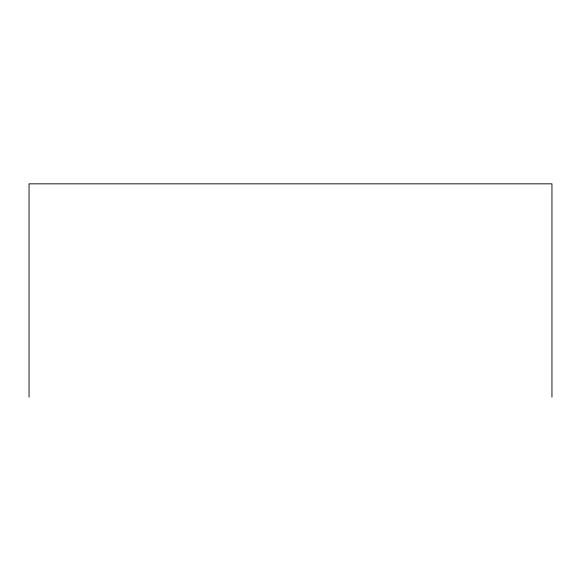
<?xml version="1.0" encoding="UTF-8"?>
<svg xmlns="http://www.w3.org/2000/svg" width="581" height="581" viewBox="0 0 581 581"><rect width="100%" height="100%" fill="white"/><g stroke="black" fill="none" stroke-linecap="round" stroke-linejoin="round"><path stroke-width="0.87" d="M551.95 397.164L551.95 183.836L29.05 183.836L29.05 397.164"/></g></svg>
